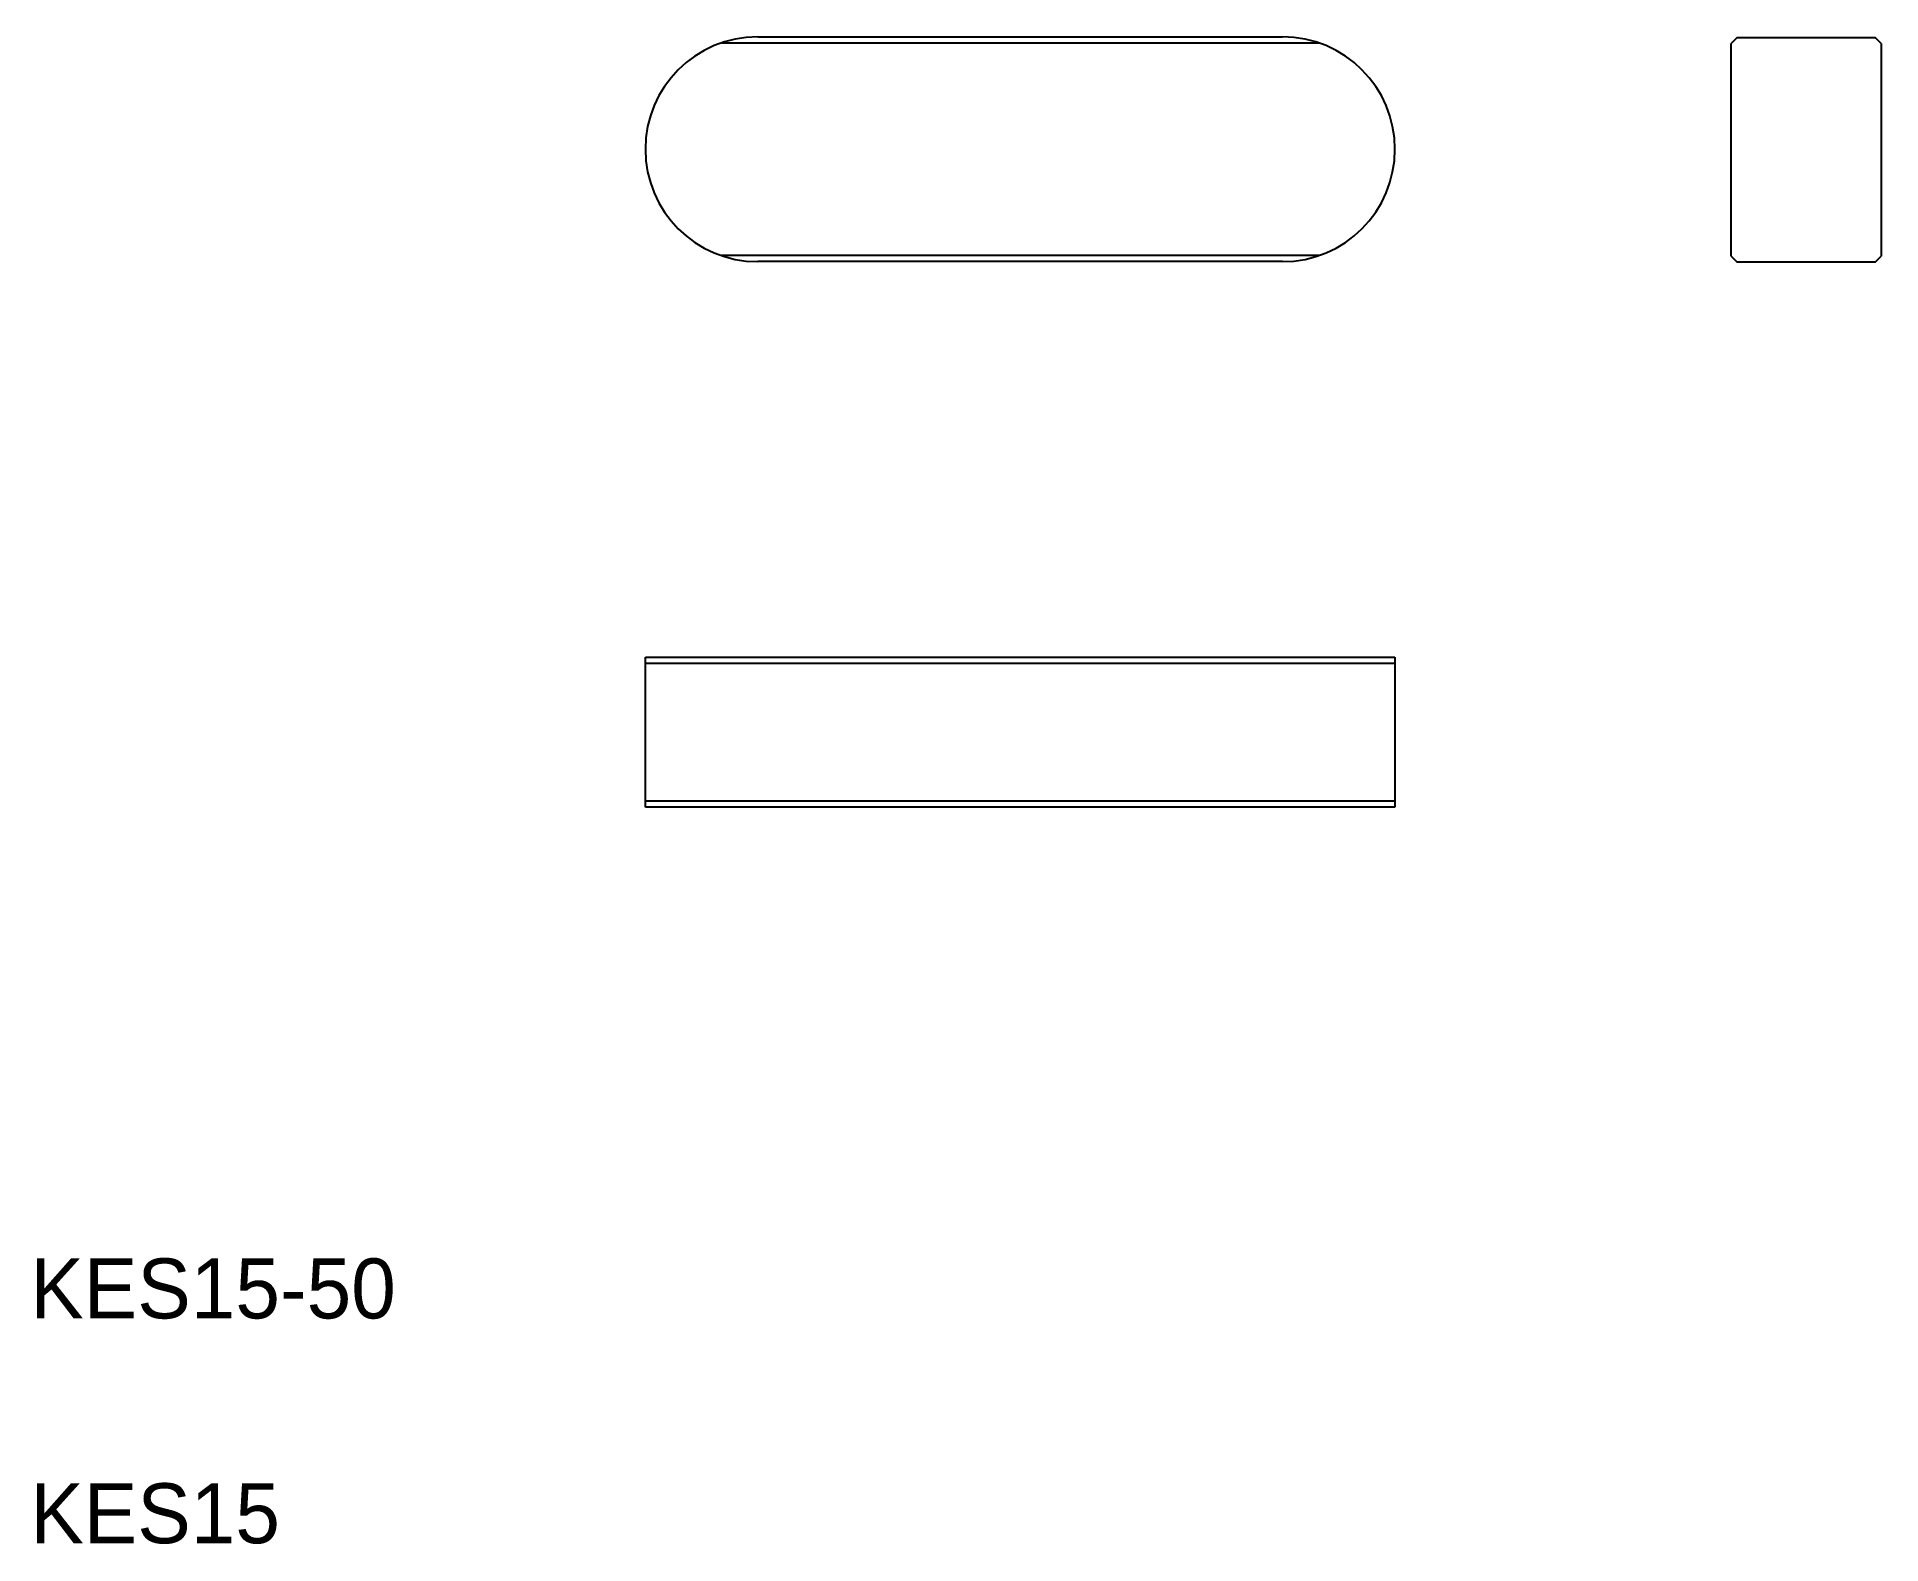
# Model space of a CAD drawing. Extents: x 10 to 133, y 10 to 110.
import ezdxf

# ---------------------------------------------------------------- set-up
doc = ezdxf.new("R2010")
doc.units = 0
doc.layers.get('0').update_dxf_attribs({"linetype": 'CONTINUOUS'})

msp = doc.modelspace()

# ---------------------------------------------------------------- linework, layer by layer
at = {"color": 3, "linetype": 'CONTINUOUS'}
for p, q in [((56.12, 110.1), (95.95, 110.1)), ((95.95, 95.9), (56.12, 95.9)), ((51.03, 68.71), (101.03, 68.71)), ((101.03, 59.51), (51.03, 59.51))]:
    msp.add_line(p, q, dxfattribs=at)
at = {"color": 7, "linetype": 'CONTINUOUS'}
for p, q in [((58.53, 110.5), (93.53, 110.5)), ((123.86, 110.46), (123.46, 110.06)), ((123.46, 95.86), (123.46, 110.06)), ((123.86, 110.46), (133.06, 110.46)), ((133.46, 110.06), (133.06, 110.46)), ((133.46, 110.06), (133.46, 95.86)), ((93.53, 95.5), (58.53, 95.5)), ((123.46, 95.86), (123.86, 95.46)), ((133.06, 95.46), (123.86, 95.46)), ((133.06, 95.46), (133.46, 95.86)), ((51.03, 69.11), (101.03, 69.11)), ((51.03, 59.11), (51.03, 69.11)), ((101.03, 69.11), (101.03, 59.11)), ((101.03, 59.11), (51.03, 59.11))]:
    msp.add_line(p, q, dxfattribs=at)
for centre, start, end in [((58.53, 103), 90, 180), ((93.53, 103), 0, 90), ((58.53, 103), 180, 270), ((93.53, 103), 270, 0)]:
    msp.add_arc(centre, 7.5, start, end, dxfattribs=at)

# ---------------------------------------------------------------- texts
for s, p in [('KES15-50', (10, 25)), ('KES15', (10, 10))]:
    msp.add_text(s, height=4, dxfattribs=at).set_placement(p)

doc.saveas('drawing.dxf')
